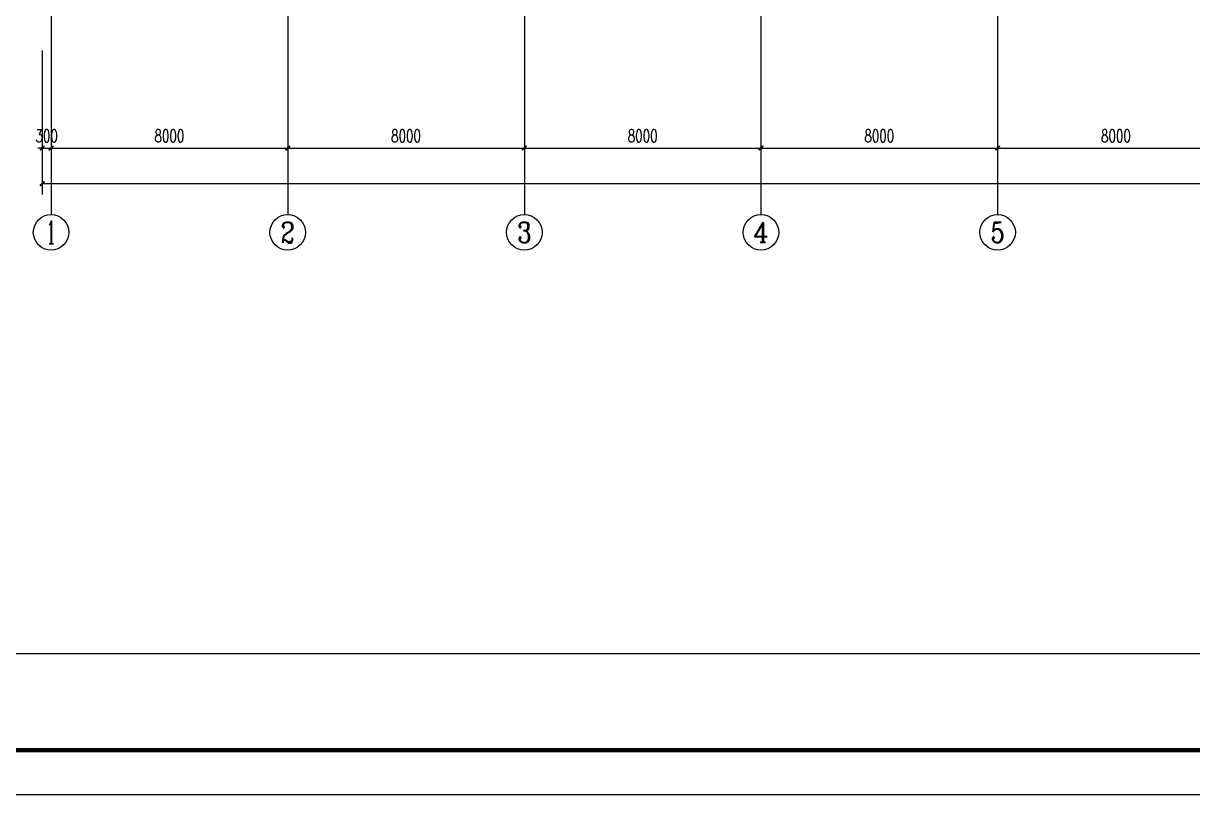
# Model space of a CAD drawing. Extents: x 0 to 2838408, y -923048 to 203859.
# Drawn here: x 2344281 to 2383809, y -715756 to -689675 of the extents above; entities that cross this region are included whole.
import ezdxf
from ezdxf.enums import TextEntityAlignment as Align

# ---------------------------------------------------------------- set-up
doc = ezdxf.new("R2010")
doc.units = 0
doc.header["$LTSCALE"] = 1000
for name, color, linetype in [('AXIS', 3, 'Continuous'), ('AXIS_TEXT', 7, 'Continuous'), ('BTTK', 7, 'Continuous'), ('DOTE', 8, 'Continuous'), ('PUB_TITLE', 4, 'Continuous'), ('XREF', 8, 'Continuous')]:
    doc.layers.add(name, color=color, linetype=linetype)
doc.styles.add('_TCH_AXIS', font='COMPLEX', dxfattribs={"bigfont": 'GBCBIG'})
doc.styles.add('A_DIM_T3', font='SIMPLEX', dxfattribs={"width": 0.7, "bigfont": 'HZ'})
doc.styles.add('COMPLEX', font='COMPLEX')
doc.styles.add('HZ(TK)', font='geniso.shx', dxfattribs={"width": 0.9, "bigfont": 'hztxt.shx'})
doc.dimstyles.new('_TCH_ARCH&&150', dxfattribs={"dimtxt": 420, "dimasz": 150, "dimexe": 375, "dimexo": 450, "dimgap": 202.5, "dimtad": 1, "dimdec": 0, "dimzin": 0, "dimdsep": 46, "dimtxsty": 'A_DIM_T3', "dimblk": 'ARCHTICK', "dimcen": 0.09, "dimclrt": 7, "dimazin": 2, "dimtfac": 1, "dimtdec": 0, "dimtix": 1, "dimtmove": 2, "dimatfit": 3, "dimfxl": 150, "dimtolj": 1, "dimtzin": 0, "dimarcsym": 0})

# ---------------------------------------------------------------- blocks, each defined once
blk = doc.blocks.new('vhtemplate_2020年新竖式图框_A0')
at = {"layer": 'PUB_TITLE', "color": 7}
blk.add_lwpolyline([(0, 0), (1189, 0), (1189, 841), (0, 841)], close=True, dxfattribs=at)
at = {"layer": 'PUB_TITLE', "const_width": 1}
blk.add_lwpolyline([(25, 10), (1179, 10), (1179, 831), (25, 831)], close=True, dxfattribs=at)
at = {"layer": 'BTTK', "color": 4, "style": 'HZ(TK)', "width": 0.9}
for tag, p in [('合作单位_001', (1143.83, 741.44)), ('建设单位_001', (1143.85, 207.44)), ('工程名称_001', (1143.62, 174.44)), ('子项名称_001', (1153.71, 157.94)), ('图纸名称_001', (1143.45, 138.94))]:
    blk.add_attdef(tag, p, '', height=3.5, dxfattribs=at)
for tag, p in [('注册证书号', (1156.5, 309.01)), ('注册印章号', (1156.5, 301.01)), ('设计号', (1154, 193)), ('图别', (1137.75, 34)), ('图号', (1170.25, 34)), ('版本号', (1137.75, 26)), ('日期', (1170.25, 26))]:
    blk.add_attdef(tag, text='', height=3.5, dxfattribs=at).set_placement(p, align=Align.MIDDLE)
blk = doc.blocks.new('_ArchTick')
at = {"color": 0, "linetype": 'ByBlock', "const_width": 0.4}
blk.add_lwpolyline([(-0.5, -0.5), (0.5, 0.5)], dxfattribs=at)
blk = doc.blocks.new('*D623')
at = {"layer": 'AXIS', "color": 0, "lineweight": -2, "transparency": 16777216}
for p, q in [((2344917, -690591), (2344917, -695466)), ((2452117, -690591), (2452117, -695466)), ((2344917, -695091), (2452117, -695091))]:
    blk.add_line(p, q, dxfattribs=at)
at = {"layer": 'Defpoints', "color": 0, "transparency": 16777216}
for p in [(2344917, -690141), (2452117, -690141), (2452117, -695091)]:
    blk.add_point(p, dxfattribs=at)
at = {"layer": 'AXIS', "color": 0, "lineweight": -2, "transparency": 16777216, "xscale": 150, "yscale": 150, "zscale": 150, "rotation": 180}
blk.add_blockref('_ArchTick', (2344917, -695091), dxfattribs=at)
at = {"layer": 'AXIS', "color": 0, "lineweight": -2, "transparency": 16777216, "xscale": 150, "yscale": 150, "zscale": 150}
blk.add_blockref('_ArchTick', (2452117, -695091), dxfattribs=at)
at = {"layer": 'AXIS', "color": 7, "transparency": 16777216, "insert": (2398517, -694679), "char_height": 420, "attachment_point": 5, "style": 'A_DIM_T3'}
blk.add_mtext('\\A1;107200', dxfattribs=at)
blk = doc.blocks.new('*D624')
at = {"layer": 'AXIS', "color": 0, "lineweight": -2, "transparency": 16777216}
for p, q in [((2344917, -690591), (2344917, -694266)), ((2345217, -690591), (2345217, -694266)), ((2344917, -693891), (2344767, -693891)), ((2344917, -693891), (2345217, -693891)), ((2345217, -693891), (2345367, -693891))]:
    blk.add_line(p, q, dxfattribs=at)
at = {"layer": 'Defpoints', "color": 0, "transparency": 16777216}
for p in [(2344917, -690141), (2345217, -690141), (2345217, -693891)]:
    blk.add_point(p, dxfattribs=at)
at = {"layer": 'AXIS', "color": 0, "lineweight": -2, "transparency": 16777216, "xscale": 150, "yscale": 150, "zscale": 150}
blk.add_blockref('_ArchTick', (2344917, -693891), dxfattribs=at)
at = {"layer": 'AXIS', "color": 0, "lineweight": -2, "transparency": 16777216, "xscale": 150, "yscale": 150, "zscale": 150, "rotation": 180}
blk.add_blockref('_ArchTick', (2345217, -693891), dxfattribs=at)
at = {"layer": 'AXIS', "color": 7, "transparency": 16777216, "insert": (2345067, -693479), "char_height": 420, "attachment_point": 5, "style": 'A_DIM_T3'}
blk.add_mtext('\\A1;300', dxfattribs=at)
blk = doc.blocks.new('*D625')
at = {"layer": 'AXIS', "color": 0, "lineweight": -2, "transparency": 16777216}
for p, q in [((2345217, -690591), (2345217, -694266)), ((2353217, -690591), (2353217, -694266)), ((2345217, -693891), (2353217, -693891))]:
    blk.add_line(p, q, dxfattribs=at)
at = {"layer": 'Defpoints', "color": 0, "transparency": 16777216}
for p in [(2345217, -690141), (2353217, -690141), (2353217, -693891)]:
    blk.add_point(p, dxfattribs=at)
at = {"layer": 'AXIS', "color": 0, "lineweight": -2, "transparency": 16777216, "xscale": 150, "yscale": 150, "zscale": 150, "rotation": 180}
blk.add_blockref('_ArchTick', (2345217, -693891), dxfattribs=at)
at = {"layer": 'AXIS', "color": 0, "lineweight": -2, "transparency": 16777216, "xscale": 150, "yscale": 150, "zscale": 150}
blk.add_blockref('_ArchTick', (2353217, -693891), dxfattribs=at)
at = {"layer": 'AXIS', "color": 7, "transparency": 16777216, "insert": (2349217, -693479), "char_height": 420, "attachment_point": 5, "style": 'A_DIM_T3'}
blk.add_mtext('\\A1;8000', dxfattribs=at)
blk = doc.blocks.new('*D626')
at = {"layer": 'AXIS', "color": 0, "lineweight": -2, "transparency": 16777216}
for p, q in [((2353217, -690591), (2353217, -694266)), ((2361217, -690591), (2361217, -694266)), ((2353217, -693891), (2361217, -693891))]:
    blk.add_line(p, q, dxfattribs=at)
at = {"layer": 'Defpoints', "color": 0, "transparency": 16777216}
for p in [(2353217, -690141), (2361217, -690141), (2361217, -693891)]:
    blk.add_point(p, dxfattribs=at)
at = {"layer": 'AXIS', "color": 0, "lineweight": -2, "transparency": 16777216, "xscale": 150, "yscale": 150, "zscale": 150, "rotation": 180}
blk.add_blockref('_ArchTick', (2353217, -693891), dxfattribs=at)
at = {"layer": 'AXIS', "color": 0, "lineweight": -2, "transparency": 16777216, "xscale": 150, "yscale": 150, "zscale": 150}
blk.add_blockref('_ArchTick', (2361217, -693891), dxfattribs=at)
at = {"layer": 'AXIS', "color": 7, "transparency": 16777216, "insert": (2357217, -693479), "char_height": 420, "attachment_point": 5, "style": 'A_DIM_T3'}
blk.add_mtext('\\A1;8000', dxfattribs=at)
blk = doc.blocks.new('*D627')
at = {"layer": 'AXIS', "color": 0, "lineweight": -2, "transparency": 16777216}
for p, q in [((2361217, -690591), (2361217, -694266)), ((2369217, -690591), (2369217, -694266)), ((2361217, -693891), (2369217, -693891))]:
    blk.add_line(p, q, dxfattribs=at)
at = {"layer": 'Defpoints', "color": 0, "transparency": 16777216}
for p in [(2361217, -690141), (2369217, -690141), (2369217, -693891)]:
    blk.add_point(p, dxfattribs=at)
at = {"layer": 'AXIS', "color": 0, "lineweight": -2, "transparency": 16777216, "xscale": 150, "yscale": 150, "zscale": 150, "rotation": 180}
blk.add_blockref('_ArchTick', (2361217, -693891), dxfattribs=at)
at = {"layer": 'AXIS', "color": 0, "lineweight": -2, "transparency": 16777216, "xscale": 150, "yscale": 150, "zscale": 150}
blk.add_blockref('_ArchTick', (2369217, -693891), dxfattribs=at)
at = {"layer": 'AXIS', "color": 7, "transparency": 16777216, "insert": (2365217, -693479), "char_height": 420, "attachment_point": 5, "style": 'A_DIM_T3'}
blk.add_mtext('\\A1;8000', dxfattribs=at)
blk = doc.blocks.new('*D628')
at = {"layer": 'AXIS', "color": 0, "lineweight": -2, "transparency": 16777216}
for p, q in [((2369217, -690591), (2369217, -694266)), ((2377217, -690591), (2377217, -694266)), ((2369217, -693891), (2377217, -693891))]:
    blk.add_line(p, q, dxfattribs=at)
at = {"layer": 'Defpoints', "color": 0, "transparency": 16777216}
for p in [(2369217, -690141), (2377217, -690141), (2377217, -693891)]:
    blk.add_point(p, dxfattribs=at)
at = {"layer": 'AXIS', "color": 0, "lineweight": -2, "transparency": 16777216, "xscale": 150, "yscale": 150, "zscale": 150, "rotation": 180}
blk.add_blockref('_ArchTick', (2369217, -693891), dxfattribs=at)
at = {"layer": 'AXIS', "color": 0, "lineweight": -2, "transparency": 16777216, "xscale": 150, "yscale": 150, "zscale": 150}
blk.add_blockref('_ArchTick', (2377217, -693891), dxfattribs=at)
at = {"layer": 'AXIS', "color": 7, "transparency": 16777216, "insert": (2373217, -693479), "char_height": 420, "attachment_point": 5, "style": 'A_DIM_T3'}
blk.add_mtext('\\A1;8000', dxfattribs=at)
blk = doc.blocks.new('*D629')
at = {"layer": 'AXIS', "color": 0, "lineweight": -2, "transparency": 16777216}
for p, q in [((2377217, -690591), (2377217, -694266)), ((2385217, -690591), (2385217, -694266)), ((2377217, -693891), (2385217, -693891))]:
    blk.add_line(p, q, dxfattribs=at)
at = {"layer": 'Defpoints', "color": 0, "transparency": 16777216}
for p in [(2377217, -690141), (2385217, -690141), (2385217, -693891)]:
    blk.add_point(p, dxfattribs=at)
at = {"layer": 'AXIS', "color": 0, "lineweight": -2, "transparency": 16777216, "xscale": 150, "yscale": 150, "zscale": 150, "rotation": 180}
blk.add_blockref('_ArchTick', (2377217, -693891), dxfattribs=at)
at = {"layer": 'AXIS', "color": 0, "lineweight": -2, "transparency": 16777216, "xscale": 150, "yscale": 150, "zscale": 150}
blk.add_blockref('_ArchTick', (2385217, -693891), dxfattribs=at)
at = {"layer": 'AXIS', "color": 7, "transparency": 16777216, "insert": (2381217, -693479), "char_height": 420, "attachment_point": 5, "style": 'A_DIM_T3'}
blk.add_mtext('\\A1;8000', dxfattribs=at)
blk = doc.blocks.new('*D687')
at = {"layer": 'AXIS', "color": 0, "lineweight": -2, "transparency": 16777216}
for p, q in [((2344917, -690591), (2344917, -695466)), ((2452117, -690591), (2452117, -695466)), ((2344917, -695091), (2452117, -695091))]:
    blk.add_line(p, q, dxfattribs=at)
at = {"layer": 'Defpoints', "color": 0, "transparency": 16777216}
for p in [(2344917, -690141), (2452117, -690141), (2452117, -695091)]:
    blk.add_point(p, dxfattribs=at)
at = {"layer": 'AXIS', "color": 0, "lineweight": -2, "transparency": 16777216, "xscale": 150, "yscale": 150, "zscale": 150, "rotation": 180}
blk.add_blockref('_ArchTick', (2344917, -695091), dxfattribs=at)
at = {"layer": 'AXIS', "color": 0, "lineweight": -2, "transparency": 16777216, "xscale": 150, "yscale": 150, "zscale": 150}
blk.add_blockref('_ArchTick', (2452117, -695091), dxfattribs=at)
at = {"layer": 'AXIS', "color": 7, "transparency": 16777216, "insert": (2398517, -694679), "char_height": 420, "attachment_point": 5, "style": 'A_DIM_T3'}
blk.add_mtext('\\A1;107200', dxfattribs=at)
blk = doc.blocks.new('*D688')
at = {"layer": 'AXIS', "color": 0, "lineweight": -2, "transparency": 16777216}
for p, q in [((2344917, -690591), (2344917, -694266)), ((2345217, -690591), (2345217, -694266)), ((2344917, -693891), (2344767, -693891)), ((2344917, -693891), (2345217, -693891)), ((2345217, -693891), (2345367, -693891))]:
    blk.add_line(p, q, dxfattribs=at)
at = {"layer": 'Defpoints', "color": 0, "transparency": 16777216}
for p in [(2344917, -690141), (2345217, -690141), (2345217, -693891)]:
    blk.add_point(p, dxfattribs=at)
at = {"layer": 'AXIS', "color": 0, "lineweight": -2, "transparency": 16777216, "xscale": 150, "yscale": 150, "zscale": 150}
blk.add_blockref('_ArchTick', (2344917, -693891), dxfattribs=at)
at = {"layer": 'AXIS', "color": 0, "lineweight": -2, "transparency": 16777216, "xscale": 150, "yscale": 150, "zscale": 150, "rotation": 180}
blk.add_blockref('_ArchTick', (2345217, -693891), dxfattribs=at)
at = {"layer": 'AXIS', "color": 7, "transparency": 16777216, "insert": (2345067, -693479), "char_height": 420, "attachment_point": 5, "style": 'A_DIM_T3'}
blk.add_mtext('\\A1;300', dxfattribs=at)
blk = doc.blocks.new('*D689')
at = {"layer": 'AXIS', "color": 0, "lineweight": -2, "transparency": 16777216}
for p, q in [((2345217, -690591), (2345217, -694266)), ((2353217, -690591), (2353217, -694266)), ((2345217, -693891), (2353217, -693891))]:
    blk.add_line(p, q, dxfattribs=at)
at = {"layer": 'Defpoints', "color": 0, "transparency": 16777216}
for p in [(2345217, -690141), (2353217, -690141), (2353217, -693891)]:
    blk.add_point(p, dxfattribs=at)
at = {"layer": 'AXIS', "color": 0, "lineweight": -2, "transparency": 16777216, "xscale": 150, "yscale": 150, "zscale": 150, "rotation": 180}
blk.add_blockref('_ArchTick', (2345217, -693891), dxfattribs=at)
at = {"layer": 'AXIS', "color": 0, "lineweight": -2, "transparency": 16777216, "xscale": 150, "yscale": 150, "zscale": 150}
blk.add_blockref('_ArchTick', (2353217, -693891), dxfattribs=at)
at = {"layer": 'AXIS', "color": 7, "transparency": 16777216, "insert": (2349217, -693479), "char_height": 420, "attachment_point": 5, "style": 'A_DIM_T3'}
blk.add_mtext('\\A1;8000', dxfattribs=at)
blk = doc.blocks.new('*D690')
at = {"layer": 'AXIS', "color": 0, "lineweight": -2, "transparency": 16777216}
for p, q in [((2353217, -690591), (2353217, -694266)), ((2361217, -690591), (2361217, -694266)), ((2353217, -693891), (2361217, -693891))]:
    blk.add_line(p, q, dxfattribs=at)
at = {"layer": 'Defpoints', "color": 0, "transparency": 16777216}
for p in [(2353217, -690141), (2361217, -690141), (2361217, -693891)]:
    blk.add_point(p, dxfattribs=at)
at = {"layer": 'AXIS', "color": 0, "lineweight": -2, "transparency": 16777216, "xscale": 150, "yscale": 150, "zscale": 150, "rotation": 180}
blk.add_blockref('_ArchTick', (2353217, -693891), dxfattribs=at)
at = {"layer": 'AXIS', "color": 0, "lineweight": -2, "transparency": 16777216, "xscale": 150, "yscale": 150, "zscale": 150}
blk.add_blockref('_ArchTick', (2361217, -693891), dxfattribs=at)
at = {"layer": 'AXIS', "color": 7, "transparency": 16777216, "insert": (2357217, -693479), "char_height": 420, "attachment_point": 5, "style": 'A_DIM_T3'}
blk.add_mtext('\\A1;8000', dxfattribs=at)
blk = doc.blocks.new('*D691')
at = {"layer": 'AXIS', "color": 0, "lineweight": -2, "transparency": 16777216}
for p, q in [((2361217, -690591), (2361217, -694266)), ((2369217, -690591), (2369217, -694266)), ((2361217, -693891), (2369217, -693891))]:
    blk.add_line(p, q, dxfattribs=at)
at = {"layer": 'Defpoints', "color": 0, "transparency": 16777216}
for p in [(2361217, -690141), (2369217, -690141), (2369217, -693891)]:
    blk.add_point(p, dxfattribs=at)
at = {"layer": 'AXIS', "color": 0, "lineweight": -2, "transparency": 16777216, "xscale": 150, "yscale": 150, "zscale": 150, "rotation": 180}
blk.add_blockref('_ArchTick', (2361217, -693891), dxfattribs=at)
at = {"layer": 'AXIS', "color": 0, "lineweight": -2, "transparency": 16777216, "xscale": 150, "yscale": 150, "zscale": 150}
blk.add_blockref('_ArchTick', (2369217, -693891), dxfattribs=at)
at = {"layer": 'AXIS', "color": 7, "transparency": 16777216, "insert": (2365217, -693479), "char_height": 420, "attachment_point": 5, "style": 'A_DIM_T3'}
blk.add_mtext('\\A1;8000', dxfattribs=at)
blk = doc.blocks.new('*D692')
at = {"layer": 'AXIS', "color": 0, "lineweight": -2, "transparency": 16777216}
for p, q in [((2369217, -690591), (2369217, -694266)), ((2377217, -690591), (2377217, -694266)), ((2369217, -693891), (2377217, -693891))]:
    blk.add_line(p, q, dxfattribs=at)
at = {"layer": 'Defpoints', "color": 0, "transparency": 16777216}
for p in [(2369217, -690141), (2377217, -690141), (2377217, -693891)]:
    blk.add_point(p, dxfattribs=at)
at = {"layer": 'AXIS', "color": 0, "lineweight": -2, "transparency": 16777216, "xscale": 150, "yscale": 150, "zscale": 150, "rotation": 180}
blk.add_blockref('_ArchTick', (2369217, -693891), dxfattribs=at)
at = {"layer": 'AXIS', "color": 0, "lineweight": -2, "transparency": 16777216, "xscale": 150, "yscale": 150, "zscale": 150}
blk.add_blockref('_ArchTick', (2377217, -693891), dxfattribs=at)
at = {"layer": 'AXIS', "color": 7, "transparency": 16777216, "insert": (2373217, -693479), "char_height": 420, "attachment_point": 5, "style": 'A_DIM_T3'}
blk.add_mtext('\\A1;8000', dxfattribs=at)
blk = doc.blocks.new('*D693')
at = {"layer": 'AXIS', "color": 0, "lineweight": -2, "transparency": 16777216}
for p, q in [((2377217, -690591), (2377217, -694266)), ((2385217, -690591), (2385217, -694266)), ((2377217, -693891), (2385217, -693891))]:
    blk.add_line(p, q, dxfattribs=at)
at = {"layer": 'Defpoints', "color": 0, "transparency": 16777216}
for p in [(2377217, -690141), (2385217, -690141), (2385217, -693891)]:
    blk.add_point(p, dxfattribs=at)
at = {"layer": 'AXIS', "color": 0, "lineweight": -2, "transparency": 16777216, "xscale": 150, "yscale": 150, "zscale": 150, "rotation": 180}
blk.add_blockref('_ArchTick', (2377217, -693891), dxfattribs=at)
at = {"layer": 'AXIS', "color": 0, "lineweight": -2, "transparency": 16777216, "xscale": 150, "yscale": 150, "zscale": 150}
blk.add_blockref('_ArchTick', (2385217, -693891), dxfattribs=at)
at = {"layer": 'AXIS', "color": 7, "transparency": 16777216, "insert": (2381217, -693479), "char_height": 420, "attachment_point": 5, "style": 'A_DIM_T3'}
blk.add_mtext('\\A1;8000', dxfattribs=at)
blk = doc.blocks.new('*D751')
at = {"layer": 'AXIS', "color": 0, "lineweight": -2, "transparency": 16777216}
for p, q in [((2344917, -690591), (2344917, -695466)), ((2452117, -690591), (2452117, -695466)), ((2344917, -695091), (2452117, -695091))]:
    blk.add_line(p, q, dxfattribs=at)
at = {"layer": 'Defpoints', "color": 0, "transparency": 16777216}
for p in [(2344917, -690141), (2452117, -690141), (2452117, -695091)]:
    blk.add_point(p, dxfattribs=at)
at = {"layer": 'AXIS', "color": 0, "lineweight": -2, "transparency": 16777216, "xscale": 150, "yscale": 150, "zscale": 150, "rotation": 180}
blk.add_blockref('_ArchTick', (2344917, -695091), dxfattribs=at)
at = {"layer": 'AXIS', "color": 0, "lineweight": -2, "transparency": 16777216, "xscale": 150, "yscale": 150, "zscale": 150}
blk.add_blockref('_ArchTick', (2452117, -695091), dxfattribs=at)
at = {"layer": 'AXIS', "color": 7, "transparency": 16777216, "insert": (2398517, -694679), "char_height": 420, "attachment_point": 5, "style": 'A_DIM_T3'}
blk.add_mtext('\\A1;107200', dxfattribs=at)
blk = doc.blocks.new('*D752')
at = {"layer": 'AXIS', "color": 0, "lineweight": -2, "transparency": 16777216}
for p, q in [((2344917, -690591), (2344917, -694266)), ((2345217, -690591), (2345217, -694266)), ((2344917, -693891), (2344767, -693891)), ((2344917, -693891), (2345217, -693891)), ((2345217, -693891), (2345367, -693891))]:
    blk.add_line(p, q, dxfattribs=at)
at = {"layer": 'Defpoints', "color": 0, "transparency": 16777216}
for p in [(2344917, -690141), (2345217, -690141), (2345217, -693891)]:
    blk.add_point(p, dxfattribs=at)
at = {"layer": 'AXIS', "color": 0, "lineweight": -2, "transparency": 16777216, "xscale": 150, "yscale": 150, "zscale": 150}
blk.add_blockref('_ArchTick', (2344917, -693891), dxfattribs=at)
at = {"layer": 'AXIS', "color": 0, "lineweight": -2, "transparency": 16777216, "xscale": 150, "yscale": 150, "zscale": 150, "rotation": 180}
blk.add_blockref('_ArchTick', (2345217, -693891), dxfattribs=at)
at = {"layer": 'AXIS', "color": 7, "transparency": 16777216, "insert": (2345067, -693479), "char_height": 420, "attachment_point": 5, "style": 'A_DIM_T3'}
blk.add_mtext('\\A1;300', dxfattribs=at)
blk = doc.blocks.new('*D753')
at = {"layer": 'AXIS', "color": 0, "lineweight": -2, "transparency": 16777216}
for p, q in [((2345217, -690591), (2345217, -694266)), ((2353217, -690591), (2353217, -694266)), ((2345217, -693891), (2353217, -693891))]:
    blk.add_line(p, q, dxfattribs=at)
at = {"layer": 'Defpoints', "color": 0, "transparency": 16777216}
for p in [(2345217, -690141), (2353217, -690141), (2353217, -693891)]:
    blk.add_point(p, dxfattribs=at)
at = {"layer": 'AXIS', "color": 0, "lineweight": -2, "transparency": 16777216, "xscale": 150, "yscale": 150, "zscale": 150, "rotation": 180}
blk.add_blockref('_ArchTick', (2345217, -693891), dxfattribs=at)
at = {"layer": 'AXIS', "color": 0, "lineweight": -2, "transparency": 16777216, "xscale": 150, "yscale": 150, "zscale": 150}
blk.add_blockref('_ArchTick', (2353217, -693891), dxfattribs=at)
at = {"layer": 'AXIS', "color": 7, "transparency": 16777216, "insert": (2349217, -693479), "char_height": 420, "attachment_point": 5, "style": 'A_DIM_T3'}
blk.add_mtext('\\A1;8000', dxfattribs=at)
blk = doc.blocks.new('*D754')
at = {"layer": 'AXIS', "color": 0, "lineweight": -2, "transparency": 16777216}
for p, q in [((2353217, -690591), (2353217, -694266)), ((2361217, -690591), (2361217, -694266)), ((2353217, -693891), (2361217, -693891))]:
    blk.add_line(p, q, dxfattribs=at)
at = {"layer": 'Defpoints', "color": 0, "transparency": 16777216}
for p in [(2353217, -690141), (2361217, -690141), (2361217, -693891)]:
    blk.add_point(p, dxfattribs=at)
at = {"layer": 'AXIS', "color": 0, "lineweight": -2, "transparency": 16777216, "xscale": 150, "yscale": 150, "zscale": 150, "rotation": 180}
blk.add_blockref('_ArchTick', (2353217, -693891), dxfattribs=at)
at = {"layer": 'AXIS', "color": 0, "lineweight": -2, "transparency": 16777216, "xscale": 150, "yscale": 150, "zscale": 150}
blk.add_blockref('_ArchTick', (2361217, -693891), dxfattribs=at)
at = {"layer": 'AXIS', "color": 7, "transparency": 16777216, "insert": (2357217, -693479), "char_height": 420, "attachment_point": 5, "style": 'A_DIM_T3'}
blk.add_mtext('\\A1;8000', dxfattribs=at)
blk = doc.blocks.new('*D755')
at = {"layer": 'AXIS', "color": 0, "lineweight": -2, "transparency": 16777216}
for p, q in [((2361217, -690591), (2361217, -694266)), ((2369217, -690591), (2369217, -694266)), ((2361217, -693891), (2369217, -693891))]:
    blk.add_line(p, q, dxfattribs=at)
at = {"layer": 'Defpoints', "color": 0, "transparency": 16777216}
for p in [(2361217, -690141), (2369217, -690141), (2369217, -693891)]:
    blk.add_point(p, dxfattribs=at)
at = {"layer": 'AXIS', "color": 0, "lineweight": -2, "transparency": 16777216, "xscale": 150, "yscale": 150, "zscale": 150, "rotation": 180}
blk.add_blockref('_ArchTick', (2361217, -693891), dxfattribs=at)
at = {"layer": 'AXIS', "color": 0, "lineweight": -2, "transparency": 16777216, "xscale": 150, "yscale": 150, "zscale": 150}
blk.add_blockref('_ArchTick', (2369217, -693891), dxfattribs=at)
at = {"layer": 'AXIS', "color": 7, "transparency": 16777216, "insert": (2365217, -693479), "char_height": 420, "attachment_point": 5, "style": 'A_DIM_T3'}
blk.add_mtext('\\A1;8000', dxfattribs=at)
blk = doc.blocks.new('*D756')
at = {"layer": 'AXIS', "color": 0, "lineweight": -2, "transparency": 16777216}
for p, q in [((2369217, -690591), (2369217, -694266)), ((2377217, -690591), (2377217, -694266)), ((2369217, -693891), (2377217, -693891))]:
    blk.add_line(p, q, dxfattribs=at)
at = {"layer": 'Defpoints', "color": 0, "transparency": 16777216}
for p in [(2369217, -690141), (2377217, -690141), (2377217, -693891)]:
    blk.add_point(p, dxfattribs=at)
at = {"layer": 'AXIS', "color": 0, "lineweight": -2, "transparency": 16777216, "xscale": 150, "yscale": 150, "zscale": 150, "rotation": 180}
blk.add_blockref('_ArchTick', (2369217, -693891), dxfattribs=at)
at = {"layer": 'AXIS', "color": 0, "lineweight": -2, "transparency": 16777216, "xscale": 150, "yscale": 150, "zscale": 150}
blk.add_blockref('_ArchTick', (2377217, -693891), dxfattribs=at)
at = {"layer": 'AXIS', "color": 7, "transparency": 16777216, "insert": (2373217, -693479), "char_height": 420, "attachment_point": 5, "style": 'A_DIM_T3'}
blk.add_mtext('\\A1;8000', dxfattribs=at)
blk = doc.blocks.new('*D757')
at = {"layer": 'AXIS', "color": 0, "lineweight": -2, "transparency": 16777216}
for p, q in [((2377217, -690591), (2377217, -694266)), ((2385217, -690591), (2385217, -694266)), ((2377217, -693891), (2385217, -693891))]:
    blk.add_line(p, q, dxfattribs=at)
at = {"layer": 'Defpoints', "color": 0, "transparency": 16777216}
for p in [(2377217, -690141), (2385217, -690141), (2385217, -693891)]:
    blk.add_point(p, dxfattribs=at)
at = {"layer": 'AXIS', "color": 0, "lineweight": -2, "transparency": 16777216, "xscale": 150, "yscale": 150, "zscale": 150, "rotation": 180}
blk.add_blockref('_ArchTick', (2377217, -693891), dxfattribs=at)
at = {"layer": 'AXIS', "color": 0, "lineweight": -2, "transparency": 16777216, "xscale": 150, "yscale": 150, "zscale": 150}
blk.add_blockref('_ArchTick', (2385217, -693891), dxfattribs=at)
at = {"layer": 'AXIS', "color": 7, "transparency": 16777216, "insert": (2381217, -693479), "char_height": 420, "attachment_point": 5, "style": 'A_DIM_T3'}
blk.add_mtext('\\A1;8000', dxfattribs=at)
blk = doc.blocks.new('_AXISO')
at = {"color": 0}
blk.add_circle((0, 0), 0.5, dxfattribs=at)
at = {"layer": 'AXIS_TEXT', "color": 0, "style": 'COMPLEX', "width": 1.041667}
blk.add_attdef('A', text='', height=0.56, dxfattribs=at).set_placement((-0.25, -0.28), (0.25, -0.28), align=Align.FIT)
blk = doc.blocks.new('*D815')
at = {"layer": 'AXIS', "color": 0, "lineweight": -2, "transparency": 16777216}
for p, q in [((2344917, -690591), (2344917, -695466)), ((2452117, -690591), (2452117, -695466)), ((2344917, -695091), (2452117, -695091))]:
    blk.add_line(p, q, dxfattribs=at)
at = {"layer": 'Defpoints', "color": 0, "transparency": 16777216}
for p in [(2344917, -690141), (2452117, -690141), (2452117, -695091)]:
    blk.add_point(p, dxfattribs=at)
at = {"layer": 'AXIS', "color": 0, "lineweight": -2, "transparency": 16777216, "xscale": 150, "yscale": 150, "zscale": 150, "rotation": 180}
blk.add_blockref('_ArchTick', (2344917, -695091), dxfattribs=at)
at = {"layer": 'AXIS', "color": 0, "lineweight": -2, "transparency": 16777216, "xscale": 150, "yscale": 150, "zscale": 150}
blk.add_blockref('_ArchTick', (2452117, -695091), dxfattribs=at)
at = {"layer": 'AXIS', "color": 7, "transparency": 16777216, "insert": (2398517, -694679), "char_height": 420, "attachment_point": 5, "style": 'A_DIM_T3'}
blk.add_mtext('\\A1;107200', dxfattribs=at)
blk = doc.blocks.new('*D816')
at = {"layer": 'AXIS', "color": 0, "lineweight": -2, "transparency": 16777216}
for p, q in [((2344917, -690591), (2344917, -694266)), ((2345217, -690591), (2345217, -694266)), ((2344917, -693891), (2344767, -693891)), ((2344917, -693891), (2345217, -693891)), ((2345217, -693891), (2345367, -693891))]:
    blk.add_line(p, q, dxfattribs=at)
at = {"layer": 'Defpoints', "color": 0, "transparency": 16777216}
for p in [(2344917, -690141), (2345217, -690141), (2345217, -693891)]:
    blk.add_point(p, dxfattribs=at)
at = {"layer": 'AXIS', "color": 0, "lineweight": -2, "transparency": 16777216, "xscale": 150, "yscale": 150, "zscale": 150}
blk.add_blockref('_ArchTick', (2344917, -693891), dxfattribs=at)
at = {"layer": 'AXIS', "color": 0, "lineweight": -2, "transparency": 16777216, "xscale": 150, "yscale": 150, "zscale": 150, "rotation": 180}
blk.add_blockref('_ArchTick', (2345217, -693891), dxfattribs=at)
at = {"layer": 'AXIS', "color": 7, "transparency": 16777216, "insert": (2345067, -693479), "char_height": 420, "attachment_point": 5, "style": 'A_DIM_T3'}
blk.add_mtext('\\A1;300', dxfattribs=at)
blk = doc.blocks.new('*D817')
at = {"layer": 'AXIS', "color": 0, "lineweight": -2, "transparency": 16777216}
for p, q in [((2345217, -690591), (2345217, -694266)), ((2353217, -690591), (2353217, -694266)), ((2345217, -693891), (2353217, -693891))]:
    blk.add_line(p, q, dxfattribs=at)
at = {"layer": 'Defpoints', "color": 0, "transparency": 16777216}
for p in [(2345217, -690141), (2353217, -690141), (2353217, -693891)]:
    blk.add_point(p, dxfattribs=at)
at = {"layer": 'AXIS', "color": 0, "lineweight": -2, "transparency": 16777216, "xscale": 150, "yscale": 150, "zscale": 150, "rotation": 180}
blk.add_blockref('_ArchTick', (2345217, -693891), dxfattribs=at)
at = {"layer": 'AXIS', "color": 0, "lineweight": -2, "transparency": 16777216, "xscale": 150, "yscale": 150, "zscale": 150}
blk.add_blockref('_ArchTick', (2353217, -693891), dxfattribs=at)
at = {"layer": 'AXIS', "color": 7, "transparency": 16777216, "insert": (2349217, -693479), "char_height": 420, "attachment_point": 5, "style": 'A_DIM_T3'}
blk.add_mtext('\\A1;8000', dxfattribs=at)
blk = doc.blocks.new('*D818')
at = {"layer": 'AXIS', "color": 0, "lineweight": -2, "transparency": 16777216}
for p, q in [((2353217, -690591), (2353217, -694266)), ((2361217, -690591), (2361217, -694266)), ((2353217, -693891), (2361217, -693891))]:
    blk.add_line(p, q, dxfattribs=at)
at = {"layer": 'Defpoints', "color": 0, "transparency": 16777216}
for p in [(2353217, -690141), (2361217, -690141), (2361217, -693891)]:
    blk.add_point(p, dxfattribs=at)
at = {"layer": 'AXIS', "color": 0, "lineweight": -2, "transparency": 16777216, "xscale": 150, "yscale": 150, "zscale": 150, "rotation": 180}
blk.add_blockref('_ArchTick', (2353217, -693891), dxfattribs=at)
at = {"layer": 'AXIS', "color": 0, "lineweight": -2, "transparency": 16777216, "xscale": 150, "yscale": 150, "zscale": 150}
blk.add_blockref('_ArchTick', (2361217, -693891), dxfattribs=at)
at = {"layer": 'AXIS', "color": 7, "transparency": 16777216, "insert": (2357217, -693479), "char_height": 420, "attachment_point": 5, "style": 'A_DIM_T3'}
blk.add_mtext('\\A1;8000', dxfattribs=at)
blk = doc.blocks.new('*D819')
at = {"layer": 'AXIS', "color": 0, "lineweight": -2, "transparency": 16777216}
for p, q in [((2361217, -690591), (2361217, -694266)), ((2369217, -690591), (2369217, -694266)), ((2361217, -693891), (2369217, -693891))]:
    blk.add_line(p, q, dxfattribs=at)
at = {"layer": 'Defpoints', "color": 0, "transparency": 16777216}
for p in [(2361217, -690141), (2369217, -690141), (2369217, -693891)]:
    blk.add_point(p, dxfattribs=at)
at = {"layer": 'AXIS', "color": 0, "lineweight": -2, "transparency": 16777216, "xscale": 150, "yscale": 150, "zscale": 150, "rotation": 180}
blk.add_blockref('_ArchTick', (2361217, -693891), dxfattribs=at)
at = {"layer": 'AXIS', "color": 0, "lineweight": -2, "transparency": 16777216, "xscale": 150, "yscale": 150, "zscale": 150}
blk.add_blockref('_ArchTick', (2369217, -693891), dxfattribs=at)
at = {"layer": 'AXIS', "color": 7, "transparency": 16777216, "insert": (2365217, -693479), "char_height": 420, "attachment_point": 5, "style": 'A_DIM_T3'}
blk.add_mtext('\\A1;8000', dxfattribs=at)
blk = doc.blocks.new('*D820')
at = {"layer": 'AXIS', "color": 0, "lineweight": -2, "transparency": 16777216}
for p, q in [((2369217, -690591), (2369217, -694266)), ((2377217, -690591), (2377217, -694266)), ((2369217, -693891), (2377217, -693891))]:
    blk.add_line(p, q, dxfattribs=at)
at = {"layer": 'Defpoints', "color": 0, "transparency": 16777216}
for p in [(2369217, -690141), (2377217, -690141), (2377217, -693891)]:
    blk.add_point(p, dxfattribs=at)
at = {"layer": 'AXIS', "color": 0, "lineweight": -2, "transparency": 16777216, "xscale": 150, "yscale": 150, "zscale": 150, "rotation": 180}
blk.add_blockref('_ArchTick', (2369217, -693891), dxfattribs=at)
at = {"layer": 'AXIS', "color": 0, "lineweight": -2, "transparency": 16777216, "xscale": 150, "yscale": 150, "zscale": 150}
blk.add_blockref('_ArchTick', (2377217, -693891), dxfattribs=at)
at = {"layer": 'AXIS', "color": 7, "transparency": 16777216, "insert": (2373217, -693479), "char_height": 420, "attachment_point": 5, "style": 'A_DIM_T3'}
blk.add_mtext('\\A1;8000', dxfattribs=at)
blk = doc.blocks.new('*D821')
at = {"layer": 'AXIS', "color": 0, "lineweight": -2, "transparency": 16777216}
for p, q in [((2377217, -690591), (2377217, -694266)), ((2385217, -690591), (2385217, -694266)), ((2377217, -693891), (2385217, -693891))]:
    blk.add_line(p, q, dxfattribs=at)
at = {"layer": 'Defpoints', "color": 0, "transparency": 16777216}
for p in [(2377217, -690141), (2385217, -690141), (2385217, -693891)]:
    blk.add_point(p, dxfattribs=at)
at = {"layer": 'AXIS', "color": 0, "lineweight": -2, "transparency": 16777216, "xscale": 150, "yscale": 150, "zscale": 150, "rotation": 180}
blk.add_blockref('_ArchTick', (2377217, -693891), dxfattribs=at)
at = {"layer": 'AXIS', "color": 0, "lineweight": -2, "transparency": 16777216, "xscale": 150, "yscale": 150, "zscale": 150}
blk.add_blockref('_ArchTick', (2385217, -693891), dxfattribs=at)
at = {"layer": 'AXIS', "color": 7, "transparency": 16777216, "insert": (2381217, -693479), "char_height": 420, "attachment_point": 5, "style": 'A_DIM_T3'}
blk.add_mtext('\\A1;8000', dxfattribs=at)
blk = doc.blocks.new('4F1')
at = {"layer": 'AXIS'}
for p, q in [((2345216.7, -690141.3), (2345216.7, -696141.3)), ((2353216.7, -690141.3), (2353216.7, -696141.3)), ((2361216.7, -690141.3), (2361216.7, -696141.3)), ((2369216.7, -690141.3), (2369216.7, -696141.3)), ((2377216.7, -690141.3), (2377216.7, -696141.3))]:
    blk.add_line(p, q, dxfattribs=at)
at = {"layer": 'Defpoints', "color": 250}
blk.add_lwpolyline([(2326685.8, -710986.4), (2468623.3, -710986.4), (2468623.3, -637869.7), (2326685.8, -637869.7)], close=True, dxfattribs=at)
at = {"layer": 'DOTE'}
for p, q in [((2345216.7, -606941.3), (2345216.7, -690141.3)), ((2353216.7, -606941.3), (2353216.7, -690141.3)), ((2361216.7, -606941.3), (2361216.7, -690141.3)), ((2369216.7, -606941.3), (2369216.7, -690141.3)), ((2377216.7, -606941.3), (2377216.7, -690141.3))]:
    blk.add_line(p, q, dxfattribs=at)
at = {"layer": 'AXIS'}
ref = blk.add_blockref('_AXISO', (2345216.7, -696741.3), dxfattribs=dict(at, xscale=1200, yscale=1200, zscale=1200))
ref.add_attrib('A', '1', dxfattribs={"layer": 'AXIS_TEXT', "height": 772.1, "style": '_TCH_AXIS'}).set_placement((2345051.3, -697127.3), (2345382.2, -697127.3), align=Align.FIT)
ref = blk.add_blockref('_AXISO', (2353216.7, -696741.3), dxfattribs=dict(at, xscale=1200, yscale=1200, zscale=1200))
ref.add_attrib('A', '2', dxfattribs={"layer": 'AXIS_TEXT', "height": 698.9, "style": '_TCH_AXIS'}).set_placement((2352983.8, -697090.8), (2353449.7, -697090.8), align=Align.FIT)
ref = blk.add_blockref('_AXISO', (2361216.7, -696741.3), dxfattribs=dict(at, xscale=1200, yscale=1200, zscale=1200))
ref.add_attrib('A', '3', dxfattribs={"layer": 'AXIS_TEXT', "height": 698.9, "style": '_TCH_AXIS'}).set_placement((2360983.8, -697090.8), (2361449.7, -697090.8), align=Align.FIT)
ref = blk.add_blockref('_AXISO', (2369216.7, -696741.3), dxfattribs=dict(at, xscale=1200, yscale=1200, zscale=1200))
ref.add_attrib('A', '4', dxfattribs={"layer": 'AXIS_TEXT', "height": 668.2, "style": '_TCH_AXIS'}).set_placement((2368962.2, -697075.4), (2369471.3, -697075.4), align=Align.FIT)
ref = blk.add_blockref('_AXISO', (2377216.7, -696741.3), dxfattribs=dict(at, xscale=1200, yscale=1200, zscale=1200))
ref.add_attrib('A', '5', dxfattribs={"layer": 'AXIS_TEXT', "height": 698.9, "style": '_TCH_AXIS'}).set_placement((2376983.8, -697090.8), (2377449.7, -697090.8), align=Align.FIT)
for p1, p2, distance, picture, middle in [((2344916.7, -690141.3), (2345216.7, -690141.3), -3750, '*D624', (2345066.7, -693478.8)), ((2344916.7, -690141.3), (2345216.7, -690141.3), -3750, '*D688', (2345066.7, -693478.8)), ((2344916.7, -690141.3), (2345216.7, -690141.3), -3750, '*D752', (2345066.7, -693478.8)), ((2344916.7, -690141.3), (2345216.7, -690141.3), -3750, '*D816', (2345066.7, -693478.8)), ((2344916.7, -690141.3), (2452116.7, -690141.3), -4950, '*D623', (2398516.7, -694678.8)), ((2344916.7, -690141.3), (2452116.7, -690141.3), -4950, '*D687', (2398516.7, -694678.8)), ((2344916.7, -690141.3), (2452116.7, -690141.3), -4950, '*D751', (2398516.7, -694678.8)), ((2344916.7, -690141.3), (2452116.7, -690141.3), -4950, '*D815', (2398516.7, -694678.8)), ((2345216.7, -690141.3), (2353216.7, -690141.3), -3750, '*D625', (2349216.7, -693478.8)), ((2345216.7, -690141.3), (2353216.7, -690141.3), -3750, '*D689', (2349216.7, -693478.8)), ((2345216.7, -690141.3), (2353216.7, -690141.3), -3750, '*D753', (2349216.7, -693478.8)), ((2345216.7, -690141.3), (2353216.7, -690141.3), -3750, '*D817', (2349216.7, -693478.8)), ((2353216.7, -690141.3), (2361216.7, -690141.3), -3750, '*D626', (2357216.7, -693478.8)), ((2353216.7, -690141.3), (2361216.7, -690141.3), -3750, '*D690', (2357216.7, -693478.8)), ((2353216.7, -690141.3), (2361216.7, -690141.3), -3750, '*D754', (2357216.7, -693478.8)), ((2353216.7, -690141.3), (2361216.7, -690141.3), -3750, '*D818', (2357216.7, -693478.8)), ((2361216.7, -690141.3), (2369216.7, -690141.3), -3750, '*D627', (2365216.7, -693478.8)), ((2361216.7, -690141.3), (2369216.7, -690141.3), -3750, '*D691', (2365216.7, -693478.8)), ((2361216.7, -690141.3), (2369216.7, -690141.3), -3750, '*D755', (2365216.7, -693478.8)), ((2361216.7, -690141.3), (2369216.7, -690141.3), -3750, '*D819', (2365216.7, -693478.8)), ((2369216.7, -690141.3), (2377216.7, -690141.3), -3750, '*D628', (2373216.7, -693478.8)), ((2369216.7, -690141.3), (2377216.7, -690141.3), -3750, '*D692', (2373216.7, -693478.8)), ((2369216.7, -690141.3), (2377216.7, -690141.3), -3750, '*D756', (2373216.7, -693478.8)), ((2369216.7, -690141.3), (2377216.7, -690141.3), -3750, '*D820', (2373216.7, -693478.8)), ((2377216.7, -690141.3), (2385216.7, -690141.3), -3750, '*D629', (2381216.7, -693478.8)), ((2377216.7, -690141.3), (2385216.7, -690141.3), -3750, '*D693', (2381216.7, -693478.8)), ((2377216.7, -690141.3), (2385216.7, -690141.3), -3750, '*D757', (2381216.7, -693478.8)), ((2377216.7, -690141.3), (2385216.7, -690141.3), -3750, '*D821', (2381216.7, -693478.8))]:
    dim = blk.add_aligned_dim(p1=p1, p2=p2, distance=distance, dimstyle='_TCH_ARCH&&150', dxfattribs=at)
    dim.commit()
    dim.dimension.update_dxf_attribs({"geometry": picture, "text_midpoint": middle})

msp = doc.modelspace()

# ---------------------------------------------------------------- block references
at = {"xscale": 150, "yscale": 150, "zscale": 150}
msp.add_blockref('vhtemplate_2020年新竖式图框_A0', (2324012.2, -715756.4), dxfattribs=at)
at = {"layer": 'XREF'}
msp.add_blockref('4F1', (0, 0), dxfattribs=at)

doc.saveas('drawing.dxf')
